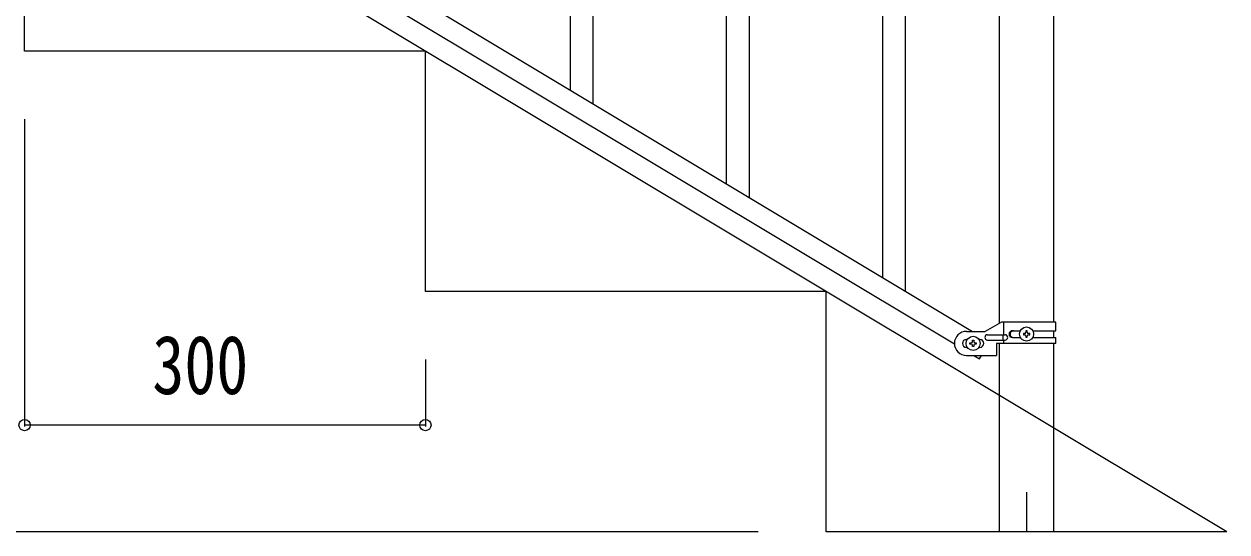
# Model space of a CAD drawing. Units: millimetres, scale not verified. Extents: x -4143 to 4140, y -2900 to 2898.
# Drawn here: x -1194 to -294, y -1952 to -1572 of the extents above; entities that cross this region are included whole.
import ezdxf
from ezdxf.enums import TextEntityAlignment as Align

# ---------------------------------------------------------------- set-up
doc = ezdxf.new("R2010")
doc.units = ezdxf.units.MM
doc.header["$LTSCALE"] = 10
for name, color, linetype in [('0-2_YKK_12', 2, 'Continuous'), ('0-3_YKK_A1', 4, 'Continuous'), ('0-4_YKK_D', 6, 'Continuous')]:
    doc.layers.add(name, color=color, linetype=linetype)
doc.styles.add('ＭＳ ゴシック', font='')
doc.styles.get('ＭＳ ゴシック').set_extended_font_data('MS Gothic')

msp = doc.modelspace()

# ---------------------------------------------------------------- linework, layer by layer
at = {"layer": '0-2_YKK_12'}
msp.add_line((-443.97, -1922.84), (-443.97, -1952.5), dxfattribs=at)
at = {"layer": '0-3_YKK_A1'}
for p, q in [((-551.47, -1762.13), (-551.47, -1108.78)), ((-534.47, -1772.33), (-534.47, -1118.97)), ((-464.22, -1796.16), (-464.22, -1222.5)), ((-423.72, -1222.5), (-423.72, -1795.37)), ((-1289.98, -1319.09), (-484.4, -1802.37)), ((-1303.55, -1328.44), (-497.97, -1811.72)), ((-293.97, -1952.5), (-1193.97, -1412.5)), ((-768.47, -1631.95), (-768.47, -1447.08)), ((-651.47, -1702.14), (-651.47, -1452.58)), ((-668.47, -1691.94), (-668.47, -1459.66)), ((-785.47, -1621.75), (-785.47, -1471.83)), ((-593.97, -1952.5), (-593.97, -1772.5)), ((-462.85, -1795.37), (-474.97, -1802.37)), ((-421.97, -1795.37), (-462.85, -1795.37)), ((-460.94, -1804.87), (-460.94, -1795.37)), ((-421.97, -1801.87), (-421.97, -1795.37)), ((-488.97, -1802.37), (-474.97, -1802.37)), ((-488.34, -1808.37), (-488.97, -1808.37)), ((-478.97, -1808.37), (-479.6, -1808.37)), ((-473.17, -1804.87), (-460.09, -1804.87)), ((-473.17, -1808.87), (-460.09, -1808.87)), ((-461.5, -1808.87), (-461.5, -1804.87)), ((-460.94, -1811.37), (-460.94, -1808.87)), ((-454.57, -1801.87), (-448.65, -1801.87)), ((-454.57, -1806.87), (-448.65, -1806.87)), ((-445.41, -1803.89), (-446.37, -1803.89)), ((-442.53, -1804.85), (-441.57, -1804.85)), ((-439.3, -1801.87), (-421.97, -1801.87)), ((-439.3, -1806.87), (-421.97, -1806.87)), ((-423.72, -1801.87), (-423.72, -1806.87)), ((-421.97, -1811.37), (-421.97, -1806.87)), ((-488.34, -1814.37), (-488.97, -1814.37)), ((-485.41, -1811.85), (-486.37, -1811.85)), ((-482.53, -1810.89), (-481.57, -1810.89)), ((-478.97, -1814.37), (-479.6, -1814.37)), ((-466.47, -1811.37), (-466.47, -1820.37)), ((-421.97, -1811.37), (-466.47, -1811.37)), ((-464.22, -1952.5), (-464.22, -1811.37)), ((-423.72, -1811.37), (-423.72, -1952.5)), ((-488.97, -1820.37), (-466.47, -1820.37)), ((-483.55, -1820.37), (-479.26, -1822.95)), ((-479.26, -1822.95), (-477.71, -1820.37)), ((-293.97, -1952.5), (-593.97, -1952.5))]:
    msp.add_line(p, q, dxfattribs=at)
for points in [[(-593.97, -1772.5), (-893.97, -1772.5), (-893.97, -1592.5), (-1193.97, -1592.5), (-1193.97, -1412.5), (-1493.97, -1412.5)], [(-484.45, -1809.93), (-484.45, -1808.97), (-483.49, -1808.97), (-483.49, -1809.93)], [(-446.37, -1803.89), (-446.37, -1804.85), (-445.41, -1804.85)], [(-443.49, -1802.93), (-443.49, -1801.97), (-444.45, -1801.97), (-444.45, -1802.93)], [(-444.45, -1805.81), (-444.45, -1806.77), (-443.49, -1806.77), (-443.49, -1805.81)], [(-441.57, -1804.85), (-441.57, -1803.89), (-442.53, -1803.89)], [(-486.37, -1811.85), (-486.37, -1810.89), (-485.41, -1810.89)], [(-483.49, -1812.81), (-483.49, -1813.77), (-484.45, -1813.77), (-484.45, -1812.81)], [(-481.57, -1810.89), (-481.57, -1811.85), (-482.53, -1811.85)]]:
    msp.add_lwpolyline(points, dxfattribs=at)
for centre in [(-443.97, -1804.37), (-483.97, -1811.37)]:
    msp.add_circle(centre, 5.3, dxfattribs=at)
for centre, radius, start, end in [((-488.97, -1811.37), 9, 90, 270), ((-488.97, -1811.37), 3, 90, 270), ((-478.97, -1811.37), 3, 270, 90), ((-473.17, -1806.87), 2, 90, 270), ((-460.09, -1806.87), 2, 270, 90), ((-454.57, -1804.37), 2.5, 90, 270), ((-453.82, -1804.37), 2.5, 90, 270), ((-445.41, -1802.93), 0.96, 270, 0), ((-445.41, -1805.81), 0.96, 0, 90), ((-442.53, -1802.93), 0.96, 180, 270), ((-442.53, -1805.81), 0.96, 90, 180), ((-485.41, -1809.93), 0.96, 270, 0), ((-485.41, -1812.81), 0.96, 0, 90), ((-482.53, -1809.93), 0.96, 180, 270), ((-482.53, -1812.81), 0.96, 90, 180)]:
    msp.add_arc(centre, radius, start, end, dxfattribs=at)
at = {"layer": '0-4_YKK_D'}
for p, q in [((-1193.97, -1643.5), (-1193.97, -1873.5)), ((-893.97, -1823.5), (-893.97, -1873.5)), ((-893.97, -1872.5), (-1193.97, -1872.5)), ((-644.97, -1952.5), (-1744.97, -1952.5))]:
    msp.add_line(p, q, dxfattribs=at)
for centre in [(-1193.97, -1872.5), (-893.97, -1872.5)]:
    msp.add_circle(centre, 4.25, dxfattribs=at)

# ---------------------------------------------------------------- texts
at = {"layer": '0-4_YKK_D', "style": 'ＭＳ ゴシック', "width": 0.8}
msp.add_text('300', height=43.99, dxfattribs=at).set_placement((-1098.37, -1862.5), align=Align.BOTTOM_LEFT)

doc.saveas('drawing.dxf')
